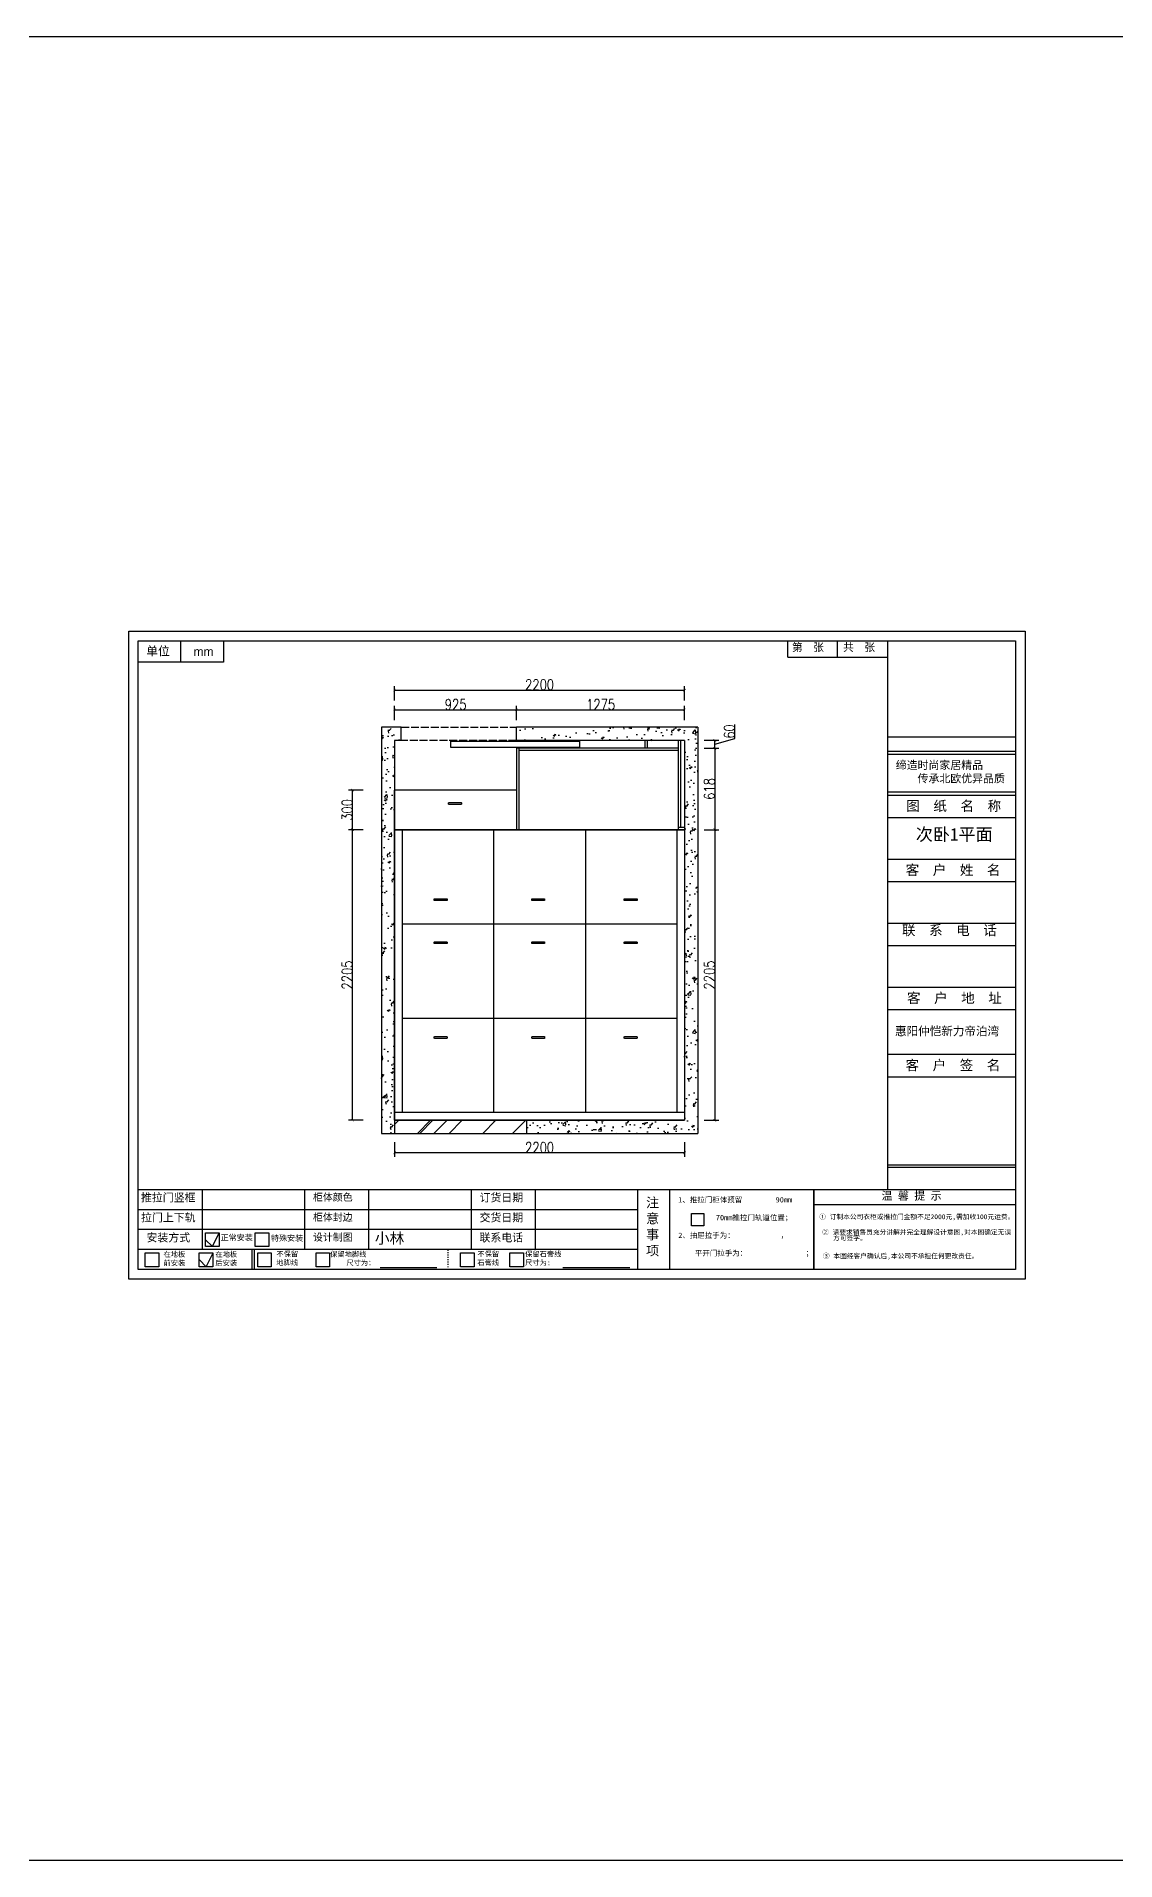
# Model space of a CAD drawing. Header units: millimetres. Extents: x 3255186 to 3429179, y -984851 to -941485.
# Drawn here: x 3282760 to 3290944, y -984851 to -971010 of the extents above; entities that cross this region are included whole.
import ezdxf

# ---------------------------------------------------------------- set-up
doc = ezdxf.new("R2010")
doc.units = ezdxf.units.MM
doc.header["$PDMODE"] = 35
doc.linetypes.add('ACAD_ISO02W100', pattern=[15, 12, -3])
doc.linetypes.add('ACAD_ISO03W100', pattern=[30, 12, -18])
doc.layers.add('块', color=7, linetype='Continuous', lineweight=30)
doc.styles.add('DIM_FONT', font='SIMPLEX.shx', dxfattribs={"width": 0.8})
doc.styles.add('ROMANS', font='romans')
doc.styles.get("Standard").update_dxf_attribs({"font": 'acaderef.shx', "bigfont": 'bigfont.shx'})
doc.styles.add('新宋体', font='', dxfattribs={"height": 80})
doc.styles.add('标注用字体', font='', dxfattribs={"height": 70})
doc.styles.get('新宋体').set_extended_font_data('NSimSun')
doc.styles.get('标注用字体').set_extended_font_data('FangSong_GB2312')
doc.dimstyles.new('ISO-25', dxfattribs={"dimtxt": 80, "dimasz": 20, "dimexe": 30, "dimexo": 80, "dimtad": 1, "dimdec": 0, "dimtxsty": 'DIM_FONT', "dimblk": 'ARCHTICK', "dimcen": 2.5, "dimadec": 0, "dimazin": 0, "dimtfac": 1, "dimtdec": 0, "dimtmove": 1, "dimatfit": 3, "dimfxl": 80, "dimfxlon": 1, "dimarcsym": 0})
pattern_1 = [(50, (24956.47, -64692.66), (182.184669, -15.9390855), [19.05, -209.55]), (355, (24956.47, -64692.66), (-35.242826, 191.056643), [15.24, -167.64]), (100.451, (24971.65, -64693.99), (146.942502, 175.116688), [16.19, -178.09]), (46.1842, (24956.47, -64641.86), (271.079041, -42.042328), [28.575, -314.325]), (96.6356, (24979.06, -64645.36), (237.404234, 247.425556), [24.285, -267.135]), (351.184, (24956.47, -64641.86), (237.404606, 247.425118), [22.86, -251.46]), (21, (24981.87, -64654.56), (151.61488, -102.2655185), [19.05, -209.55]), (326, (24981.87, -64654.56), (61.802028, 184.187966), [15.24, -167.64]), (71.4514, (24994.5, -64663.08), (213.416491, 81.922858), [16.19, -178.09]), (37.5, (24956.47, -64692.66), (3.0886033, 84.5550389), [0, -165.608, 0, -170.18, 0, -168.275]), (7.5, (24956.47, -64692.66), (66.8196625, 100.1805748), [0, -97.028, 0, -161.798, 0, -64.135]), (327.5, (24899.826, -64692.66), (135.5905952, -5.728744), [0, -63.5, 0, -198.12, 0, -262.89]), (317.5, (24874.43, -64692.66), (148.1291814, 25.426491), [0, -82.55, 0, -131.572, 0, -186.69])]

# ---------------------------------------------------------------- blocks, each defined once
blk = doc.blocks.new('_ArchTick')
at = {"color": 0, "linetype": 'ByBlock', "const_width": 0.15}
blk.add_lwpolyline([(-0.5, -0.5), (0.5, 0.5)], dxfattribs=at)
blk = doc.blocks.new('*D626')
at = {"color": 0, "lineweight": -2, "ltscale": 5}
for p, q in [((3287825, -976351), (3287935, -976351)), ((3287905, -976381), (3288056, -976336)), ((3287905, -976411), (3287905, -976351)), ((3288056, -976336), (3288056, -976231)), ((3287825, -976411), (3287935, -976411))]:
    blk.add_line(p, q, dxfattribs=at)
at = {"layer": 'Defpoints', "color": 0, "ltscale": 5}
for p in [(3287376, -976351), (3287905, -976351), (3287376, -976411)]:
    blk.add_point(p, dxfattribs=at)
at = {"color": 0, "lineweight": -2, "ltscale": 5, "xscale": 20, "yscale": 20, "zscale": 20}
for p, rotation in [((3287905, -976351), 90), ((3287905, -976411), 270)]:
    blk.add_blockref('_ArchTick', p, dxfattribs=dict(at, rotation=rotation))
at = {"color": 0, "ltscale": 5, "insert": (3288015, -976284), "char_height": 80, "attachment_point": 5, "rotation": 90, "style": 'DIM_FONT'}
blk.add_mtext('60', dxfattribs=at)
blk = doc.blocks.new('*D627')
at = {"color": 0, "lineweight": -2, "ltscale": 5}
for p, q in [((3287825, -976411), (3287935, -976411)), ((3287905, -976411), (3287905, -977029)), ((3287825, -977029), (3287935, -977029))]:
    blk.add_line(p, q, dxfattribs=at)
at = {"layer": 'Defpoints', "color": 0, "ltscale": 5}
for p in [(3287626, -976411), (3287676, -977029), (3287905, -977029)]:
    blk.add_point(p, dxfattribs=at)
at = {"color": 0, "lineweight": -2, "ltscale": 5, "xscale": 20, "yscale": 20, "zscale": 20}
for p, rotation in [((3287905, -976411), 90), ((3287905, -977029), 270)]:
    blk.add_blockref('_ArchTick', p, dxfattribs=dict(at, rotation=rotation))
at = {"color": 0, "ltscale": 5, "insert": (3287864, -976720), "char_height": 80, "attachment_point": 5, "rotation": 90, "style": 'DIM_FONT'}
blk.add_mtext('618', dxfattribs=at)
blk = doc.blocks.new('*D628')
at = {"color": 0, "lineweight": -2, "ltscale": 5}
for p, q in [((3285476, -976050), (3285476, -975940)), ((3285476, -975970), (3287676, -975970)), ((3287676, -976050), (3287676, -975940))]:
    blk.add_line(p, q, dxfattribs=at)
at = {"layer": 'Defpoints', "color": 0, "ltscale": 5}
for p in [(3287676, -975970), (3285476, -977029), (3287676, -977029)]:
    blk.add_point(p, dxfattribs=at)
at = {"color": 0, "lineweight": -2, "ltscale": 5, "xscale": 20, "yscale": 20, "zscale": 20, "rotation": 180}
blk.add_blockref('_ArchTick', (3285476, -975970), dxfattribs=at)
at = {"color": 0, "lineweight": -2, "ltscale": 5, "xscale": 20, "yscale": 20, "zscale": 20}
blk.add_blockref('_ArchTick', (3287676, -975970), dxfattribs=at)
at = {"color": 0, "ltscale": 5, "insert": (3286576, -975929), "char_height": 80, "attachment_point": 5, "style": 'DIM_FONT'}
blk.add_mtext('2200', dxfattribs=at)
blk = doc.blocks.new('*D629')
at = {"color": 0, "lineweight": -2, "ltscale": 5}
for p, q in [((3286401, -976199), (3286401, -976089)), ((3286401, -976119), (3287676, -976119)), ((3287676, -976199), (3287676, -976089))]:
    blk.add_line(p, q, dxfattribs=at)
at = {"layer": 'Defpoints', "color": 0, "ltscale": 5}
for p in [(3287676, -976119), (3286401, -976594), (3287676, -976594)]:
    blk.add_point(p, dxfattribs=at)
at = {"color": 0, "lineweight": -2, "ltscale": 5, "xscale": 20, "yscale": 20, "zscale": 20, "rotation": 180}
blk.add_blockref('_ArchTick', (3286401, -976119), dxfattribs=at)
at = {"color": 0, "lineweight": -2, "ltscale": 5, "xscale": 20, "yscale": 20, "zscale": 20}
blk.add_blockref('_ArchTick', (3287676, -976119), dxfattribs=at)
at = {"color": 0, "ltscale": 5, "insert": (3287039, -976079), "char_height": 80, "attachment_point": 5, "style": 'DIM_FONT'}
blk.add_mtext('1275', dxfattribs=at)
blk = doc.blocks.new('*D630')
at = {"color": 0, "lineweight": -2, "ltscale": 5}
for p, q in [((3285476, -976199), (3285476, -976089)), ((3285476, -976119), (3286401, -976119)), ((3286401, -976199), (3286401, -976089))]:
    blk.add_line(p, q, dxfattribs=at)
at = {"layer": 'Defpoints', "color": 0, "ltscale": 5}
for p in [(3286401, -976119), (3285476, -976457), (3286401, -976457)]:
    blk.add_point(p, dxfattribs=at)
at = {"color": 0, "lineweight": -2, "ltscale": 5, "xscale": 20, "yscale": 20, "zscale": 20, "rotation": 180}
blk.add_blockref('_ArchTick', (3285476, -976119), dxfattribs=at)
at = {"color": 0, "lineweight": -2, "ltscale": 5, "xscale": 20, "yscale": 20, "zscale": 20}
blk.add_blockref('_ArchTick', (3286401, -976119), dxfattribs=at)
at = {"color": 0, "ltscale": 5, "insert": (3285939, -976079), "char_height": 80, "attachment_point": 5, "style": 'DIM_FONT'}
blk.add_mtext('925', dxfattribs=at)
blk = doc.blocks.new('*D703')
at = {"color": 0, "lineweight": -2, "ltscale": 5}
for p, q in [((3287825, -977029), (3287935, -977029)), ((3287905, -977029), (3287905, -979234)), ((3287825, -979234), (3287935, -979234))]:
    blk.add_line(p, q, dxfattribs=at)
at = {"layer": 'Defpoints', "color": 0, "ltscale": 5}
for p in [(3287616, -977029), (3287676, -979234), (3287905, -979234)]:
    blk.add_point(p, dxfattribs=at)
at = {"color": 0, "lineweight": -2, "ltscale": 5, "xscale": 20, "yscale": 20, "zscale": 20}
for p, rotation in [((3287905, -977029), 90), ((3287905, -979234), 270)]:
    blk.add_blockref('_ArchTick', p, dxfattribs=dict(at, rotation=rotation))
at = {"color": 0, "ltscale": 5, "insert": (3287864, -978132), "char_height": 80, "attachment_point": 5, "rotation": 90, "style": 'DIM_FONT'}
blk.add_mtext('2205', dxfattribs=at)
blk = doc.blocks.new('*D704')
at = {"color": 0, "lineweight": -2, "ltscale": 5}
for p, q in [((3285476, -979401), (3285476, -979511)), ((3287676, -979481), (3285476, -979481)), ((3287676, -979401), (3287676, -979511))]:
    blk.add_line(p, q, dxfattribs=at)
at = {"layer": 'Defpoints', "color": 0, "ltscale": 5}
for p in [(3285476, -979174), (3287676, -979174), (3285476, -979481)]:
    blk.add_point(p, dxfattribs=at)
at = {"color": 0, "lineweight": -2, "ltscale": 5, "xscale": 20, "yscale": 20, "zscale": 20, "rotation": 180}
blk.add_blockref('_ArchTick', (3285476, -979481), dxfattribs=at)
at = {"color": 0, "lineweight": -2, "ltscale": 5, "xscale": 20, "yscale": 20, "zscale": 20}
blk.add_blockref('_ArchTick', (3287676, -979481), dxfattribs=at)
at = {"color": 0, "ltscale": 5, "insert": (3286576, -979441), "char_height": 80, "attachment_point": 5, "style": 'DIM_FONT'}
blk.add_mtext('2200', dxfattribs=at)
blk = doc.blocks.new('*D705')
at = {"color": 0, "lineweight": -2, "ltscale": 5}
for p, q in [((3285237, -977029), (3285127, -977029)), ((3285157, -979234), (3285157, -977029)), ((3285237, -979234), (3285127, -979234))]:
    blk.add_line(p, q, dxfattribs=at)
at = {"layer": 'Defpoints', "color": 0, "ltscale": 5}
for p in [(3285157, -977029), (3285476, -977029), (3285476, -979234)]:
    blk.add_point(p, dxfattribs=at)
at = {"color": 0, "lineweight": -2, "ltscale": 5, "xscale": 20, "yscale": 20, "zscale": 20}
for p, rotation in [((3285157, -977029), 90), ((3285157, -979234), 270)]:
    blk.add_blockref('_ArchTick', p, dxfattribs=dict(at, rotation=rotation))
at = {"color": 0, "ltscale": 5, "insert": (3285116, -978132), "char_height": 80, "attachment_point": 5, "rotation": 90, "style": 'DIM_FONT'}
blk.add_mtext('2205', dxfattribs=at)
blk = doc.blocks.new('*D706')
at = {"color": 0, "lineweight": -2, "ltscale": 5}
for p, q in [((3285237, -976729), (3285127, -976729)), ((3285157, -977029), (3285157, -976729)), ((3285237, -977029), (3285127, -977029))]:
    blk.add_line(p, q, dxfattribs=at)
at = {"layer": 'Defpoints', "color": 0, "ltscale": 5}
for p in [(3285157, -976729), (3285476, -976729), (3285476, -977029)]:
    blk.add_point(p, dxfattribs=at)
at = {"color": 0, "lineweight": -2, "ltscale": 5, "xscale": 20, "yscale": 20, "zscale": 20}
for p, rotation in [((3285157, -976729), 90), ((3285157, -977029), 270)]:
    blk.add_blockref('_ArchTick', p, dxfattribs=dict(at, rotation=rotation))
at = {"color": 0, "ltscale": 5, "insert": (3285116, -976879), "char_height": 80, "attachment_point": 5, "rotation": 90, "style": 'DIM_FONT'}
blk.add_mtext('300', dxfattribs=at)
blk = doc.blocks.new('M')
for p, q in [((7224, 24106), (7224, 32333)), ((7224, 32333), (18599, 32332)), ((7346, 24228), (7345, 32211)), ((7345, 32211), (18477, 32210)), ((7886, 31941), (7886, 32211)), ((8426, 32211), (8426, 31941)), ((15589, 32004), (15589, 32211)), ((16220, 32004), (16220, 32211)), ((16852, 32210), (16852, 25243)), ((18477, 32210), (18477, 24228)), ((18599, 32332), (18599, 24106)), ((15589, 32004), (16852, 32004)), ((8426, 31941), (7345, 31941)), ((16852, 30991), (18477, 30991)), ((16852, 30810), (18477, 30810)), ((16852, 30770), (18477, 30770)), ((16852, 30294), (18477, 30294)), ((16852, 30253), (18477, 30253)), ((16852, 29969), (18477, 29969)), ((16852, 29440), (18477, 29440)), ((16852, 29156), (18477, 29156)), ((16852, 28628), (18477, 28628)), ((16852, 28343), (18477, 28343)), ((16852, 27815), (18477, 27815)), ((16852, 27531), (18477, 27531)), ((16852, 26962), (18477, 26962)), ((16852, 26677), (18477, 26677)), ((16852, 25557), (18477, 25557)), ((16852, 25527), (18477, 25527)), ((18477, 25243), (7346, 25243)), ((8159, 24482), (8159, 25243)), ((9459, 24482), (9459, 25243)), ((10272, 24482), (10272, 25243)), ((11572, 24482), (11572, 25243)), ((12385, 24482), (12385, 25243)), ((13685, 24228), (13685, 25243)), ((14091, 24228), (14091, 25243)), ((15913, 25243), (15913, 24232)), ((15916, 25243), (15916, 24232)), ((18477, 25050), (15913, 25050)), ((13685, 24989), (7346, 24989)), ((13685, 24736), (7346, 24736)), ((13685, 24482), (7346, 24482)), ((8792, 24228), (8792, 24482)), ((8819, 24228), (8819, 24482)), ((18599, 24106), (7224, 24106)), ((18477, 24228), (7346, 24228)), ((10414, 24254), (11133, 24254)), ((12734, 24254), (13581, 24254))]:
    blk.add_line(p, q)
at = {"color": 0, "ltscale": 5}
for p, q in [((8199, 24608), (8286, 24520)), ((8286, 24520), (8372, 24696)), ((8121, 24354), (8207, 24266)), ((8207, 24266), (8294, 24442))]:
    blk.add_line(p, q, dxfattribs=at)
at = {"linetype": 'ACAD_ISO03W100'}
blk.add_line((11279, 24228), (11279, 24482), dxfattribs=at)
at = {"lineweight": 25}
for points in [[(7434, 24442), (7607, 24442), (7607, 24266), (7434, 24266)], [(8120, 24442), (8293, 24442), (8293, 24266), (8120, 24266)], [(8861, 24442), (9034, 24442), (9034, 24266), (8861, 24266)], [(9601, 24442), (9774, 24442), (9774, 24266), (9601, 24266)], [(11433, 24442), (11606, 24442), (11606, 24266), (11433, 24266)], [(12062, 24442), (12235, 24442), (12235, 24266), (12062, 24266)]]:
    blk.add_lwpolyline(points, close=True, dxfattribs=at)
at = {"layer": '块'}
blk.add_lwpolyline([(14364, 24939), (14524, 24939), (14524, 24783), (14364, 24783)], close=True, dxfattribs=at)
at = {"layer": '块', "lineweight": 25}
for points in [[(8199, 24696), (8372, 24696), (8372, 24520), (8199, 24520)], [(8828, 24696), (9001, 24696), (9001, 24520), (8828, 24520)]]:
    blk.add_lwpolyline(points, close=True, dxfattribs=at)
at = {"attachment_point": 1}
for s, insert, char_height, width in [('{\\fSimSun|b0|i0|c134|p54;第  张}', (15641, 32177), 99.06, 2286.9), ('{\\fSimSun|b0|i0|c134|p54;共  张}', (16289, 32178), 99.06, 2286.9), ('{\\fSimSun|b0|i0|c134|p2;缔造时尚家居精品\\P    传承北欧优异品质}', (16957, 30683), 101.58, 1676.49), ('{\\fSimSun|b0|i0|c134|p54;推拉门竖框}', (7380, 25194), 101.58, 748), ('{\\fSimSun|b0|i0|c134|p54;订货日期}', (11676, 25194), 101.58, 567.91), ('{\\fSimHei|b0|i0|c134|p2;注意事项}', (13789, 25141), 121.9, 119.08), ('{\\fSimSun|b0|i0|c134|p54;温 馨 提 示}', (16777, 25217), 101.58, 2345.16), ('{\\fSimSun|b0|i0|c134|p54;拉门上下轨}', (7380, 24940), 101.58, 748), ('{\\fSimSun|b0|i0|c134|p54;交货日期}', (11676, 24940), 101.58, 567.91), ('{\\fSimSun|b0|i0|c134|p54;安装方式}', (7450, 24686), 101.58, 567.91), ('{\\fSimSun|b0|i0|c134|p54;正常安装}', (8390, 24672), 73.14, 538.56), ('{\\fSimSun|b0|i0|c134|p54;特殊安装}', (9029, 24665), 73.14, 538.56), ('{\\fSimSun|b0|i0|c134|p54;联系电话}', (11676, 24686), 101.58, 567.91), ('{\\fSimSun|b0|i0|c134|p54;在地板\\P前安装}', (7666, 24456), 65.83, 645.46), ('{\\fSimSun|b0|i0|c134|p54;在地板\\P后安装}', (8324, 24456), 65.83, 645.46), ('{\\fSimSun|b0|i0|c134|p54;不保留\\P地脚线}', (9098, 24460), 65.83, 645.46), ('{\\fSimSun|b0|i0|c134|p54;保留地脚线\\P    尺寸为：}', (9780, 24458), 65.83, 801.54), ('{\\fSimSun|b0|i0|c134|p54;不保留\\P\\fSimSun|b0|i0|c134|p2;石膏线}', (11648, 24460), 65.83, 645.46), ('{\\fSimSun|b0|i0|c134|p54;保留\\fSimSun|b0|i0|c134|p2;石膏线\\P尺寸为:}', (12254, 24460), 65.83, 645.46)]:
    blk.add_mtext(s, dxfattribs=dict(at, insert=insert, char_height=char_height, width=width))
at = {"char_height": 109.1, "attachment_point": 5}
for s, insert in [('{\\fSimSun|b0|i0|c134|p54;单位}', (7596, 32074)), ('{\\fArial|b0|i0|c0|p32;mm}', (8174, 32074))]:
    blk.add_mtext(s, dxfattribs=dict(at, insert=insert))
at = {"attachment_point": 1}
for s, insert, char_height, width, style in [('图  纸  名  称', (17091, 30178), 126.2, 1414.86, '新宋体'), ('客  户  姓  名', (17083, 29365), 126.2, 1414.86, '新宋体'), ('联  系  电  话', (17036, 28600), 126.2, 1756.25, '新宋体'), ('客  户  地  址', (17100, 27740), 126.2, 1414.86, '新宋体'), ('客  户  签  名', (17081, 26887), 126.2, 1414.86, '新宋体'), ('柜体颜色  ', (9563, 25194), 92.1, 1815.91, '新宋体'), ('{\\fSimSun|b0|i0|c134|p2;1、推拉门柜体预留        90mm           \\P       \\P         70mm推拉门轨道位置；\\P\\P2、抽屉拉手为：\\L           \\l，\\P   \\P    平开门拉手为：\\L              \\l；\\P               }', (14197, 25149), 67.72, 4207.93, '标注用字体'), ('{\\fSimSun|b0|i0|c134|p54;柜体封边}', (9563, 24940), 92.1, 1815.91, '新宋体'), ('{\\fSimSun|b0|i0|c134|p54;设计制图}', (9563, 24686), 92.1, 1815.91, '新宋体')]:
    blk.add_mtext(s, dxfattribs=dict(at, insert=insert, char_height=char_height, width=width, style=style))
at = {"char_height": 101.55, "attachment_point": 1, "style": 'ROMANS'}
for s, insert in [('{\\fSimSun|b0|i0|c134|p2;\\H0.8x;     \\H0.75x;    ① 订制本公司衣柜或推拉门金额不足2000元,需加收100元运费。\\P        }', (15519, 24930)), ('{\\fSimSun|b0|i0|c134|p2;\\P\\H0.6x;        \u3000 ② 请要求销售员充分讲解并完全理解设计意图,对本图确定无误}', (15508, 24904)), ('{\\fSimSun|b0|i0|c134|p2;\\P\\H0.6x;\\P           方可签字。}', (15638, 24931)), ('{\\fSimSun|b0|i0|c134|p2;\\P\\H0.6x;           ③ 本图经客户确认后,本公司不承担任何更改责任。}', (15508, 24602))]:
    blk.add_mtext(s, dxfattribs=dict(at, insert=insert))

msp = doc.modelspace()

# ---------------------------------------------------------------- hatches: boundary and pattern name
at = {"ltscale": 5}
h = msp.add_hatch(dxfattribs=at)
h.set_pattern_fill('AR-CONC', color=252, style=0)
h.set_pattern_definition(pattern_1)
h.paths.add_polyline_path([(3285476.1, -976351.4), (3285526.1, -976351.4), (3285526.1, -976251.4), (3285376.1, -976251.4), (3285376.1, -979334.4), (3285476.1, -979334.4)])
h = msp.add_hatch(dxfattribs=at)
h.set_pattern_fill('AR-CONC', color=252, style=0)
h.set_pattern_definition(pattern_1)
h.paths.add_polyline_path([(3287676.1, -976351.4), (3287676.1, -979234.4), (3286476.1, -979234.4), (3286476.1, -979334.4), (3287776.1, -979334.4), (3287776.1, -976251.4), (3286401.1, -976251.4), (3286401.1, -976351.4)])
h = msp.add_hatch(dxfattribs=at)
h.set_pattern_fill('AR-RROOF', color=4, scale=10, angle=45, style=0)
h.set_pattern_definition([(45, (24956.47, -64692.66), (215.526147, 574.736392), [3810, -508, 1270, -254]), (45, (25105.54, -64363.98), (-418.479935, 59.26969), [762, -83.82, 1524, -190.5]), (45, (24893.6, -64450.19), (813.6112046, 1054.282069), [2032, -355.6, 1016, -254])])
h.paths.add_polyline_path([(3286476.1, -979234.4), (3285476.1, -979234.4), (3285476.1, -979334.4), (3286476.1, -979334.4)])

# ---------------------------------------------------------------- linework, layer by layer
for p, q in [((3285526.1, -976251.4), (3285376.1, -976251.4)), ((3285376.1, -976251.4), (3285376.1, -979334.4)), ((3285526.1, -976351.4), (3285476.1, -976351.4)), ((3285476.1, -976351.4), (3285476.1, -979334.4)), ((3285526.1, -976351.4), (3285526.1, -976251.4)), ((3287776.1, -976251.4), (3286401.1, -976251.4)), ((3286401.1, -976351.4), (3286401.1, -976251.4)), ((3287676.1, -976351.4), (3286401.1, -976351.4)), ((3287376.1, -976411.4), (3287376.1, -976351.4)), ((3287394.1, -976411.4), (3287394.1, -976351.4)), ((3287626.1, -976351.4), (3287626.1, -977029.4)), ((3287644.1, -976351.4), (3287644.1, -977011.4)), ((3287676.1, -976351.4), (3287676.1, -979234.4)), ((3287776.1, -976251.4), (3287776.1, -979334.4)), ((3287626.1, -976411.4), (3286401.1, -976411.4)), ((3286401.1, -976411.4), (3286401.1, -977029.4)), ((3286419.1, -976411.4), (3286419.1, -977029.4)), ((3287626.1, -976429.4), (3286419.1, -976429.4)), ((3286401.1, -976729.4), (3285476.1, -976729.4)), ((3285476.1, -979234.4), (3285476.1, -976729.4)), ((3286401.1, -976729.4), (3285476.1, -976729.4)), ((3286401.1, -976729.4), (3286401.1, -977029.4)), ((3287676.1, -977029.4), (3285476.1, -977029.4)), ((3285476.1, -977029.4), (3287676.1, -977029.4)), ((3285536.1, -979174.4), (3285536.1, -977029.4)), ((3286229.4, -979174.4), (3286229.4, -977029.4)), ((3286922.8, -977029.4), (3286922.8, -979174.4)), ((3287616.1, -977029.4), (3287616.1, -979174.4)), ((3287676.1, -977011.4), (3287626.1, -977011.4)), ((3287676.1, -977029.4), (3287676.1, -979234.4)), ((3285536.1, -977744.4), (3287616.1, -977744.4)), ((3285536.1, -978459.4), (3287616.1, -978459.4)), ((3287676.1, -979174.4), (3285476.1, -979174.4)), ((3285476.1, -979234.4), (3287676.1, -979234.4)), ((3287676.1, -979234.4), (3285476.1, -979234.4)), ((3286476.1, -979234.4), (3286476.1, -979334.4)), ((3285376.1, -979334.4), (3287776.1, -979334.4))]:
    msp.add_line(p, q, dxfattribs=at)
at = {"color": 252, "linetype": 'ACAD_ISO02W100', "ltscale": 5}
for p, q in [((3285526.1, -976251.4), (3286401.1, -976251.4)), ((3286401.1, -976351.4), (3285526.1, -976351.4))]:
    msp.add_line(p, q, dxfattribs=at)
at = {"color": 6, "ltscale": 5}
msp.add_lwpolyline([(3255185.8, -971010.2), (3429012.1, -971010.2), (3429012.1, -984851.3), (3255185.8, -984851.3)], close=True, dxfattribs=at)
at = {"color": 4, "ltscale": 5}
msp.add_lwpolyline([(3285902.9, -976356.4), (3286877.9, -976356.4), (3286877.9, -976406.4), (3285902.9, -976406.4)], close=True, dxfattribs=at)
for points in [[(3285981, -976836.8), (3285888, -976836.8, -0.4142136), (3285886, -976834.8), (3285886, -976825.9, -0.4142136), (3285888, -976823.9), (3285981, -976823.9, -0.4142136), (3285983, -976825.9), (3285983, -976834.8, -0.4142136)], [(3285871.8, -977566.4), (3285778.8, -977566.4, -0.4142136), (3285776.8, -977564.5), (3285776.8, -977555.6, -0.4142136), (3285778.8, -977553.6), (3285871.8, -977553.6, -0.4142136), (3285873.8, -977555.6), (3285873.8, -977564.5, -0.4142136)], [(3286612.1, -977566.4), (3286519.1, -977566.4, -0.4142136), (3286517.1, -977564.5), (3286517.1, -977555.6, -0.4142136), (3286519.1, -977553.6), (3286612.1, -977553.6, -0.4142136), (3286614.1, -977555.6), (3286614.1, -977564.5, -0.4142136)], [(3287313.1, -977566.4), (3287220.1, -977566.4, -0.4142136), (3287218.1, -977564.5), (3287218.1, -977555.6, -0.4142136), (3287220.1, -977553.6), (3287313.1, -977553.6, -0.4142136), (3287315, -977555.6), (3287315, -977564.5, -0.4142136)], [(3285871.8, -977893.7), (3285778.8, -977893.7, -0.4142136), (3285776.8, -977891.7), (3285776.8, -977882.8, -0.4142136), (3285778.8, -977880.9), (3285871.8, -977880.9, -0.4142136), (3285873.8, -977882.8), (3285873.8, -977891.7, -0.4142136)], [(3286612.1, -977893.7), (3286519.1, -977893.7, -0.4142136), (3286517.1, -977891.7), (3286517.1, -977882.8, -0.4142136), (3286519.1, -977880.9), (3286612.1, -977880.9, -0.4142136), (3286614.1, -977882.8), (3286614.1, -977891.7, -0.4142136)], [(3287313.1, -977893.7), (3287220.1, -977893.7, -0.4142136), (3287218.1, -977891.7), (3287218.1, -977882.8, -0.4142136), (3287220.1, -977880.9), (3287313.1, -977880.9, -0.4142136), (3287315, -977882.8), (3287315, -977891.7, -0.4142136)], [(3285871.8, -978612.4), (3285778.8, -978612.4, -0.4142136), (3285776.8, -978610.5), (3285776.8, -978601.6, -0.4142136), (3285778.8, -978599.6), (3285871.8, -978599.6, -0.4142136), (3285873.8, -978601.6), (3285873.8, -978610.5, -0.4142136)], [(3286612.1, -978612.4), (3286519.1, -978612.4, -0.4142136), (3286517.1, -978610.5), (3286517.1, -978601.6, -0.4142136), (3286519.1, -978599.6), (3286612.1, -978599.6, -0.4142136), (3286614.1, -978601.6), (3286614.1, -978610.5, -0.4142136)], [(3287313.1, -978612.4), (3287220.1, -978612.4, -0.4142136), (3287218.1, -978610.5), (3287218.1, -978601.6, -0.4142136), (3287220.1, -978599.6), (3287313.1, -978599.6, -0.4142136), (3287315, -978601.6), (3287315, -978610.5, -0.4142136)]]:
    msp.add_lwpolyline(points, format="xyb", close=True)

# ---------------------------------------------------------------- block references
at = {"xscale": 0.5977939967415296, "yscale": 0.597793996828841, "zscale": 0.5977939968}
msp.add_blockref('M', (3279140.5, -994851.1), dxfattribs=at)

# ---------------------------------------------------------------- texts
at = {"lineweight": 13, "insert": (3289429.5, -977017), "char_height": 94.99, "width": 1927.582, "attachment_point": 1, "style": '新宋体'}
msp.add_mtext('次卧1平面', dxfattribs=at)
at = {"attachment_point": 1}
for s, insert, char_height, width in [('{\\fSimSun|b0|i0|c134|p2;惠阳仲恺新力帝泊湾}', (3289271.4, -978525.7), 64.378, 1371.889), ('{\\fSimSun|b0|i0|c134|p2;小林}', (3285325.9, -980088.1), 82.082, 1143.24)]:
    msp.add_mtext(s, dxfattribs=dict(at, insert=insert, char_height=char_height, width=width))

# ---------------------------------------------------------------- dimensions: what is measured, and where the dimension line sits
at = {"ltscale": 5}
for base, p1, p2, picture, middle in [((3287676.1, -975969.6), (3285476.1, -977029.4), (3287676.1, -977029.4), '*D628', (3286576.1, -975929)), ((3286401.1, -976119.4), (3285476.1, -976456.6), (3286401.1, -976456.6), '*D630', (3285938.6, -976078.7)), ((3287676.1, -976119.4), (3286401.1, -976594.5), (3287676.1, -976594.5), '*D629', (3287038.6, -976078.7)), ((3285476.1, -979481.2), (3287676.1, -979174.4), (3285476.1, -979174.4), '*D704', (3286576.1, -979440.5))]:
    dim = msp.add_linear_dim(base=base, p1=p1, p2=p2, dimstyle='ISO-25', dxfattribs=at)
    dim.commit()
    dim.dimension.update_dxf_attribs({"geometry": picture, "text_midpoint": middle})
for base, p1, p2, picture, middle in [((3287905.1, -976351.4), (3287376.1, -976411.4), (3287376.1, -976351.4), '*D626', (3288015.4, -976335.5)), ((3287905.1, -977029.4), (3287626.1, -976411.4), (3287676.1, -977029.4), '*D627', (3287864.4, -976720.4)), ((3285157, -976729.4), (3285476.1, -977029.4), (3285476.1, -976729.4), '*D706', (3285116.4, -976879.4)), ((3285157, -977029.4), (3285476.1, -979234.4), (3285476.1, -977029.4), '*D705', (3285116.4, -978131.9)), ((3287905.1, -979234.4), (3287616.1, -977029.4), (3287676.1, -979234.4), '*D703', (3287864.4, -978131.9))]:
    dim = msp.add_linear_dim(base=base, p1=p1, p2=p2, angle=90, dimstyle='ISO-25', dxfattribs=at)
    dim.commit()
    dim.dimension.update_dxf_attribs({"geometry": picture, "text_midpoint": middle})

doc.saveas('drawing.dxf')
